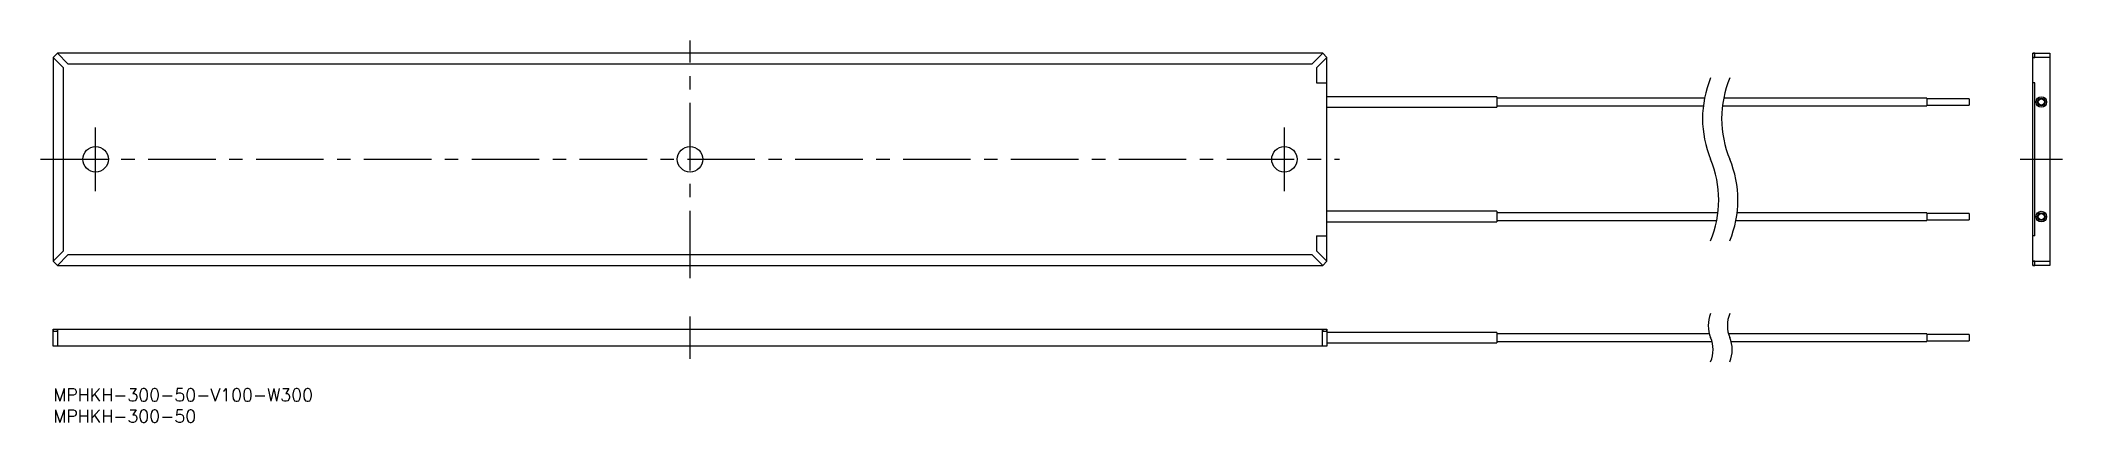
# Model space of a CAD drawing. Extents: x -3 to 473, y -8 to 82.
import ezdxf

# ---------------------------------------------------------------- set-up
doc = ezdxf.new("R2010")
doc.units = 0
doc.header["$LTSCALE"] = 0.5
doc.linetypes.add('CENTER', pattern=[50.8, 31.75, -6.35, 6.35, -6.35])
for name, color, linetype in [('MSM_CENTER', 1, 'CENTER'), ('MSM_CONTINUOUS', 7, 'CONTINUOUS'), ('MSM_NARROW', 5, 'CONTINUOUS'), ('MSM_PART_NUMBER', 7, 'CONTINUOUS')]:
    doc.layers.add(name, color=color, linetype=linetype)
doc.styles.get("Standard").update_dxf_attribs({"font": 'txt.shx', "height": 3, "bigfont": 'bigfont.shx'})

# ---------------------------------------------------------------- blocks, each defined once
blk = doc.blocks.new('*U2')
at = {"layer": 'MSM_PART_NUMBER'}
blk.add_text('MPHKH-300-50-V100-W300', height=3, dxfattribs=at).set_placement((0, -3))
blk = doc.blocks.new('*U3')
at = {"layer": 'MSM_PART_NUMBER'}
blk.add_text('MPHKH-300-50', height=3, dxfattribs=at).set_placement((0, -8))

msp = doc.modelspace()

# ---------------------------------------------------------------- linework, layer by layer
at = {"layer": 'MSM_CENTER'}
for p, q in [((150, 26), (150, 82)), ((10, 46.5), (10, 61.5)), ((290, 46.5), (290, 61.5)), ((-3, 54), (303, 54)), ((463.28, 54), (473.28, 54)), ((150, 7), (150, 17))]:
    msp.add_line(p, q, dxfattribs=at)
at = {"layer": 'MSM_CONTINUOUS'}
for p, q in [((0.02, 78.02), (0, 78)), ((0, 78), (0, 30)), ((0.99, 78.99), (0.02, 78.02)), ((0.02, 78.02), (2.47, 75.56)), ((1, 79), (0.99, 78.99)), ((0.99, 78.99), (3.46, 76.53)), ((299, 79), (1, 79)), ((3.46, 76.53), (296.54, 76.53)), ((299.01, 78.99), (296.54, 76.53)), ((299.98, 78.02), (297.53, 75.56)), ((299.01, 78.99), (299, 79)), ((299.98, 78.02), (299.01, 78.99)), ((300, 78), (299.98, 78.02)), ((300, 30), (300, 78)), ((466.28, 79), (470.28, 79)), ((466.28, 29.98), (466.28, 79)), ((466.78, 78.99), (466.28, 78.99)), ((466.28, 78.02), (466.78, 78.02)), ((470.28, 78), (466.28, 78)), ((466.78, 78.02), (466.78, 78.99)), ((470.28, 79), (470.28, 29)), ((2.47, 32.44), (2.47, 75.56)), ((297.53, 75.56), (297.53, 72)), ((297.53, 72), (300, 72)), ((466.78, 72), (466.28, 72)), ((466.78, 36), (466.78, 72)), ((340, 68.75), (300, 68.75)), ((340, 68.75), (340, 66.25)), ((388.95, 68.4), (340, 68.4)), ((441.28, 68.4), (393.45, 68.4)), ((441.28, 68.4), (441.28, 66.6)), ((451.28, 68.25), (441.28, 68.25)), ((441.28, 66.75), (451.28, 66.75)), ((451.28, 68.25), (451.28, 66.75)), ((300, 66.25), (340, 66.25)), ((340, 66.6), (388.66, 66.6)), ((393.16, 66.6), (441.28, 66.6)), ((340, 41.75), (300, 41.75)), ((300, 39.25), (340, 39.25)), ((340, 41.75), (340, 39.25)), ((392.13, 41.4), (340, 41.4)), ((340, 39.6), (391.84, 39.6)), ((396.34, 39.6), (441.28, 39.6)), ((441.28, 41.4), (396.63, 41.4)), ((441.28, 41.4), (441.28, 39.6)), ((451.28, 41.25), (441.28, 41.25)), ((441.28, 39.75), (451.28, 39.75)), ((451.28, 41.25), (451.28, 39.75)), ((297.53, 36), (297.53, 32.44)), ((297.53, 36), (300, 36)), ((466.78, 36), (466.28, 36)), ((0, 30), (0.02, 29.98)), ((0.02, 29.98), (2.47, 32.44)), ((0.02, 29.98), (0.99, 29.01)), ((0.99, 29.01), (3.46, 31.47)), ((0.99, 29.01), (1, 29)), ((1, 29), (299, 29)), ((296.54, 31.47), (3.46, 31.47)), ((299.01, 29.01), (296.54, 31.47)), ((299.98, 29.98), (297.53, 32.44)), ((299, 29), (299.01, 29.01)), ((299.01, 29.01), (299.98, 29.98)), ((299.98, 29.98), (300, 30)), ((466.28, 30), (470.28, 30)), ((466.78, 29.98), (466.28, 29.98)), ((466.28, 29), (466.28, 29.98)), ((466.28, 29.01), (466.78, 29.01)), ((470.28, 29), (466.28, 29)), ((466.78, 29.01), (466.78, 29.98)), ((0, 10), (0, 14)), ((0, 14), (0.99, 14)), ((300, 10), (0, 10)), ((0.02, 14), (0.02, 13.5)), ((0.02, 13.5), (0.99, 13.5)), ((0.99, 13.5), (0.99, 14)), ((0.99, 14), (300, 14)), ((1, 14), (1, 10)), ((299, 10), (299, 14)), ((299.01, 14), (299.01, 13.5)), ((299.01, 13.5), (299.98, 13.5)), ((299.98, 13.5), (299.98, 14)), ((300, 14), (300, 10)), ((340, 13.25), (300, 13.25)), ((300, 10.75), (340, 10.75)), ((340, 13.25), (340, 10.75)), ((390.09, 12.9), (340, 12.9)), ((340, 11.1), (390.7, 11.1)), ((441.28, 12.9), (394.59, 12.9)), ((395.2, 11.1), (441.28, 11.1)), ((441.28, 12.9), (441.28, 11.1)), ((451.28, 12.75), (441.28, 12.75)), ((441.28, 11.25), (451.28, 11.25)), ((451.28, 12.75), (451.28, 11.25))]:
    msp.add_line(p, q, dxfattribs=at)
for centre, radius in [((468.28, 67.5), 1.25), ((468.28, 67.5), 0.9), ((468.28, 67.5), 0.75), ((10, 54), 3), ((150, 54), 3), ((290, 54), 3), ((468.28, 40.5), 1.25), ((468.28, 40.5), 0.9), ((468.28, 40.5), 0.75)]:
    msp.add_circle(centre, radius, dxfattribs=at)
at = {"layer": 'MSM_NARROW'}
for centre, radius, start, end in [((413.39, 63.58), 24.91, 157.3801, 202.6199), ((417.89, 63.58), 24.91, 157.3801, 202.6199), ((367.4, 44.42), 24.91, 337.3801, 22.6199), ((371.9, 44.42), 24.91, 337.3801, 22.6199), ((397.19, 14.83), 7.36, 157.3801, 202.6199), ((401.69, 14.83), 7.36, 157.3801, 202.6199), ((383.6, 9.17), 7.36, 337.3801, 22.6199), ((388.1, 9.17), 7.36, 337.3801, 22.6199)]:
    msp.add_arc(centre, radius, start, end, dxfattribs=at)

# ---------------------------------------------------------------- block references
at = {"layer": 'MSM_CONTINUOUS'}
for name in ['*U2', '*U3']:
    msp.add_blockref(name, (0, 0), dxfattribs=at)

doc.saveas('drawing.dxf')
